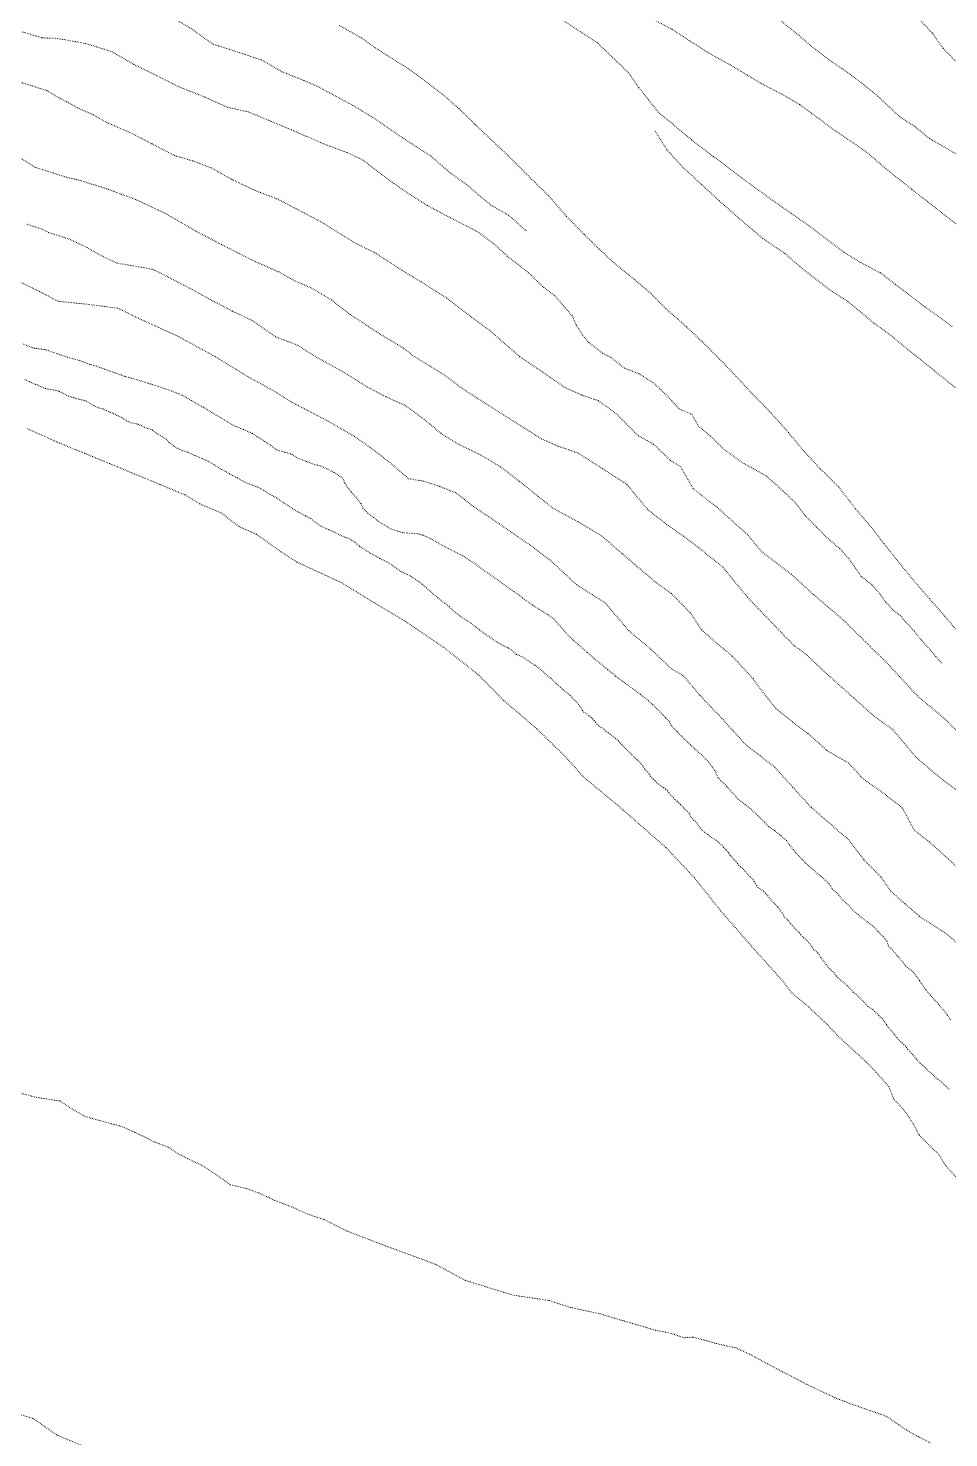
# Model space of a CAD drawing. Extents: x 682410 to 689460, y 7661803 to 7669124.
# Drawn here: x 686688.1 to 686883.4, y 7667440.4 to 7667739.6 of the extents above; entities that cross this region are included whole.
import ezdxf

# ---------------------------------------------------------------- set-up
doc = ezdxf.new("R2010")
doc.units = 0
doc.header["$MEASUREMENT"] = 0
doc.linetypes.add('DOT', pattern=[0.25, 0, -0.25])
doc.layers.add('02 TOE_Line', color=1, linetype='DOT', lineweight=20)

msp = doc.modelspace()

# ---------------------------------------------------------------- linework, layer by layer
at = {"layer": '02 TOE_Line'}
for points in [[(686793.78, 7667696.57, 4290.45), (686789.99, 7667699.93, 4290.22), (686786.22, 7667702.05, 4290.14), (686780.92, 7667706.56, 4290.25), (686777.88, 7667708.67, 4290.47), (686773.46, 7667712.49, 4290.4), (686767.54, 7667716.31, 4290.53), (686761.51, 7667720.46, 4290.65), (686757.01, 7667723.21, 4290.57), (686749.63, 7667727.15, 4290.72), (686746.52, 7667728.52, 4290.86), (686741.94, 7667730.35, 4290.8), (686737.62, 7667732.84, 4290.71), (686732.85, 7667734.43, 4290.72), (686727.31, 7667736.21, 4291.02), (686722.42, 7667739.66, 4290.71), (686719.33, 7667741.49, 4290.7), (686714.21, 7667744.23, 4290.72), (686708.4, 7667746.81, 4290.53), (686706.27, 7667747.56, 4290.65), (686700.17, 7667749.54, 4290.67), (686695.18, 7667751.44, 4290.76), (686689.87, 7667752.97, 4290.87), (686685.17, 7667754.06, 4291.2)], [(686884.19, 7667676.29, 4289.93), (686878.32, 7667680.47, 4289.76), (686875.28, 7667682.8, 4289.72), (686872.07, 7667685.23, 4289.71), (686868.87, 7667687.67, 4289.7), (686864.67, 7667689.88, 4289.54), (686861.14, 7667692.07, 4289.47), (686857.5, 7667694.83, 4289.33), (686853.86, 7667697.6, 4289.18), (686849.9, 7667700.35, 4289.26), (686845.94, 7667703.11, 4289.34), (686841.99, 7667705.98, 4289.43), (686838.05, 7667708.86, 4289.52), (686833.47, 7667712.37, 4289.64), (686828.89, 7667715.87, 4289.76), (686825.33, 7667718.82, 4289.93), (686821.78, 7667721.77, 4290.1), (686819.72, 7667724.37, 4290.36), (686817.66, 7667726.97, 4290.62), (686815.51, 7667730.11, 4290.78), (686812.16, 7667733.33, 4291.22), (686808.82, 7667736.54, 4291.67), (686805.03, 7667739, 4292.09), (686801.24, 7667741.47, 4292.51)], [(686821.19, 7667741.21, 4300.21), (686824.77, 7667739.33, 4300.22), (686828.33, 7667736.99, 4300.23), (686832.7, 7667734.19, 4300.25), (686837.03, 7667731.8, 4300.26), (686840.69, 7667729.63, 4300.27), (686843.73, 7667727.8, 4300.28), (686848.1, 7667725.54, 4300.3), (686851.87, 7667723.33, 4300.31), (686854.28, 7667721.57, 4300.14), (686859.06, 7667718.01, 4300.1), (686865.71, 7667713.5, 4300.07), (686870.5, 7667709.43, 4300.07), (686875.57, 7667705.39, 4300.17), (686880.76, 7667701.35, 4300.26), (686888.02, 7667695.62, 4300.27)], [(686846.75, 7667742.01, 4310.1), (686849.78, 7667739.58, 4310.08), (686854.89, 7667735.29, 4310.37), (686857.61, 7667733.18, 4310.26), (686861.67, 7667730.38, 4310.26), (686864.99, 7667727.94, 4310.21), (686868.4, 7667725.12, 4310.26), (686872.99, 7667720.82, 4310.21), (686876.28, 7667718.67, 4310.16), (686879.38, 7667716.15, 4310.07), (686885.09, 7667712.84, 4310.19)], [(686876.97, 7667741.76, 4320.08), (686879.93, 7667738.54, 4320.14), (686882.28, 7667735.26, 4320.1), (686885.59, 7667731.92, 4320.12)], [(686686.85, 7667738.8, 4280.95), (686691.08, 7667737.54, 4280.76), (686694.29, 7667737.42, 4280.81), (686700.2, 7667736.37, 4280.93), (686705.92, 7667734.57, 4281.07), (686710.51, 7667731.89, 4280.89), (686716.53, 7667728.95, 4280.9), (686719.96, 7667727.19, 4280.93), (686725.6, 7667724.96, 4280.82), (686730.33, 7667722.81, 4280.91), (686734.76, 7667721.84, 4280.64), (686739.71, 7667719.79, 4280.53), (686743.97, 7667718, 4280.4), (686750.63, 7667715.1, 4280.52), (686755.79, 7667713.17, 4280.76), (686759.16, 7667711.58, 4280.65), (686763.06, 7667708.56, 4280.57), (686765.7, 7667706.64, 4280.52), (686768.56, 7667704.63, 4280.52), (686772.79, 7667701.94, 4280.52), (686776.42, 7667700, 4280.75), (686780.75, 7667697.79, 4280.87), (686783.51, 7667696.32, 4280.88), (686786.84, 7667693.89, 4280.94), (686789.76, 7667691.2, 4280.81), (686794.4, 7667687.56, 4280.75), (686796.16, 7667685.79, 4280.84), (686797.52, 7667684.54, 4280.75), (686799.81, 7667682.8, 4280.8), (686802.05, 7667680.23, 4280.66), (686803.49, 7667678.57, 4280.65), (686804.42, 7667676.51, 4280.79), (686805.67, 7667674.53, 4280.77), (686807.13, 7667672.78, 4280.68), (686810.01, 7667670.57, 4280.71), (686811.82, 7667669.65, 4280.63), (686814.64, 7667667.41, 4280.52), (686817.74, 7667666.23, 4280.58), (686820.65, 7667664.36, 4280.6), (686822.4, 7667662.82, 4280.45), (686824.67, 7667660.49, 4280.4), (686826.32, 7667658.7, 4280.31), (686828.92, 7667657.62, 4280.32), (686830.34, 7667655.14, 4280.52), (686832.91, 7667652.97, 4280.46), (686835.67, 7667650.23, 4280.54), (686839.69, 7667647.32, 4280.96), (686841.99, 7667646.07, 4280.91), (686844.66, 7667644.57, 4281.01), (686847.04, 7667642.49, 4281.04), (686850.61, 7667639.14, 4280.95), (686853.03, 7667636.08, 4280.74), (686855.36, 7667633.7, 4280.57), (686857.3, 7667631.69, 4280.51), (686860.35, 7667629.08, 4280.55), (686862.21, 7667627.01, 4280.53), (686864.85, 7667623.22, 4280.14), (686867.21, 7667621.34, 4280.07), (686868.96, 7667619.31, 4279.97), (686870.07, 7667617.74, 4279.83), (686871.67, 7667616.06, 4279.7), (686873.12, 7667614.97, 4279.69), (686874.32, 7667613.5, 4279.57), (686876.19, 7667611.51, 4279.24), (686877.62, 7667609.7, 4279.24), (686879.02, 7667608.12, 4279.12), (686880.7, 7667606.21, 4279.22), (686882.01, 7667604.7, 4279.02)], [(686886.02, 7667610.66, 4278.38), (686882.61, 7667614.75, 4278.77), (686879.32, 7667618.52, 4279.17), (686876.34, 7667621.92, 4279.54), (686872.62, 7667626.49, 4279.97), (686869.65, 7667630.22, 4280.28), (686866.93, 7667633.75, 4280.59), (686863.61, 7667637.62, 4281), (686860.04, 7667642.27, 4281.63), (686856.15, 7667646.08, 4282.31), (686852.6, 7667649.89, 4282.68), (686849.41, 7667653.79, 4283.2), (686845.35, 7667658.3, 4283.73), (686841.52, 7667662.23, 4284.35), (686838.27, 7667665.74, 4284.79), (686834.68, 7667669.49, 4285.19), (686831.12, 7667673.02, 4285.78), (686827.69, 7667676.28, 4286.17), (686823.34, 7667680.11, 4286.85), (686820.15, 7667683.34, 4287.35), (686816.81, 7667686.19, 4287.77), (686812.4, 7667689.76, 4288.56), (686809.18, 7667692.77, 4289.04), (686806.1, 7667695.78, 4289.55), (686802.34, 7667699.61, 4289.92), (686798.49, 7667704.05, 4290.63), (686794.75, 7667707.73, 4291.01), (686789.85, 7667712.61, 4291.8), (686786.28, 7667715.95, 4292.12), (686782.89, 7667719.2, 4292.71), (686779.49, 7667722.52, 4293.23), (686776.34, 7667725.28, 4293.67), (686771.66, 7667728.88, 4294.42), (686768.69, 7667731.03, 4294.74), (686765.41, 7667733.08, 4295.24), (686761.68, 7667735.47, 4295.69), (686758.78, 7667737.54, 4296.05), (686753.91, 7667740.27, 4296.53)], [(686681.82, 7667729.56, 4270.36), (686688.93, 7667727.33, 4270.34), (686692.08, 7667726.32, 4270.33), (686694.62, 7667724.81, 4270.32), (686696.3, 7667723.95, 4270.31), (686698.59, 7667722.67, 4270.3), (686701.96, 7667721.16, 4270.29), (686704.75, 7667719.57, 4270.28), (686709.57, 7667717.5, 4270.26), (686714.4, 7667715.02, 4270.24), (686719.17, 7667712.55, 4270.23), (686723.05, 7667711.41, 4270.21), (686726.97, 7667709.93, 4270.2), (686731.35, 7667707.45, 4270.18), (686736.35, 7667705.1, 4270.16), (686740.86, 7667703.37, 4270.15), (686745.13, 7667701.16, 4270.13), (686750.39, 7667698.4, 4270.11), (686757.47, 7667693.98, 4270.04), (686761.67, 7667691.92, 4269.97), (686767.47, 7667688.16, 4270.14), (686771.49, 7667685.72, 4270.16), (686776.92, 7667682.28, 4270.13), (686782.22, 7667678.2, 4270.26), (686785.96, 7667675.47, 4270.23), (686792.42, 7667669.84, 4270.55), (686797.16, 7667666.66, 4270.55), (686801.99, 7667663.32, 4270.49), (686805.63, 7667661.68, 4270.33), (686809.12, 7667660.49, 4270.34), (686812.79, 7667657.8, 4270.36), (686817.58, 7667653.07, 4270.39), (686820.81, 7667651.27, 4270.41), (686824.39, 7667647.83, 4270.43), (686826.52, 7667646.53, 4270.44), (686829.26, 7667641.77, 4270.47), (686834.32, 7667637.88, 4270.54), (686836.15, 7667636.18, 4270.48), (686840.63, 7667632.16, 4270.47), (686843.78, 7667628.41, 4270.47), (686850.01, 7667623.67, 4270.46), (686854.71, 7667619.4, 4270.46), (686861.12, 7667613.9, 4270.45), (686870.58, 7667604.58, 4270.44), (686876.79, 7667597.83, 4270.43), (686882.9, 7667592.71, 4270.42), (686886.13, 7667589.35, 4270.42)], [(686821.14, 7667717.74, 4289.8), (686823.61, 7667713.79, 4289.41), (686827.12, 7667709.96, 4288.73), (686831.06, 7667706.35, 4288.18), (686834.76, 7667702.91, 4287.47), (686838.78, 7667699.36, 4286.8), (686843.95, 7667694.96, 4286.13), (686848.68, 7667691.75, 4285.55), (686852.67, 7667688.3, 4284.9), (686858.12, 7667684.08, 4284.27), (686862.19, 7667681.46, 4283.67), (686867.72, 7667676.84, 4283.01), (686870.86, 7667674.57, 4282.43), (686875.99, 7667670.4, 4281.94), (686880.38, 7667666.87, 4281.52), (686884.78, 7667663.35, 4281.1)], [(686885.46, 7667577.53, 4260.91), (686881.05, 7667580.94, 4261.06), (686876.58, 7667584.74, 4260.68), (686871.46, 7667590.79, 4260.71), (686867.27, 7667593.82, 4260.69), (686863.2, 7667597.47, 4260.59), (686857.5, 7667602.57, 4260.6), (686853.26, 7667606.57, 4260.37), (686850.63, 7667608.51, 4260.37), (686846.37, 7667612.88, 4260.34), (686840.72, 7667618.8, 4260.23), (686835.41, 7667625.28, 4260.14), (686830.3, 7667629.35, 4260.12), (686827.17, 7667631.75, 4260.1), (686823.63, 7667634.19, 4260.09), (686819.49, 7667637.47, 4260.06), (686815.12, 7667642.75, 4260.88), (686809.93, 7667646.09, 4260.86), (686804.73, 7667649.43, 4260.84), (686800.64, 7667650.82, 4260.82), (686797.03, 7667652.4, 4260.81), (686791.13, 7667656.13, 4260.79), (686788.19, 7667657.98, 4260.78), (686783.23, 7667661.13, 4260.76), (686779.78, 7667663.4, 4260.75), (686776.74, 7667665.75, 4260.73), (686773.31, 7667667.88, 4260.72), (686769.53, 7667670.22, 4260.71), (686767.71, 7667671.71, 4260.69), (686762.63, 7667674.72, 4260.62), (686756.43, 7667678.8, 4260.61), (686752.49, 7667681.89, 4261.06), (686748.06, 7667684.51, 4260.77), (686744.71, 7667685.91, 4260.7), (686741.17, 7667687.9, 4260.73), (686736.12, 7667690.11, 4260.71), (686732.61, 7667691.89, 4260.71), (686729.1, 7667693.67, 4260.71), (686726.38, 7667695.09, 4260.61), (686723.66, 7667696.51, 4260.51), (686720.38, 7667698.42, 4260.48), (686717.1, 7667700.32, 4260.46), (686714.01, 7667701.77, 4260.52), (686710.92, 7667703.22, 4260.59), (686707.8, 7667704.37, 4260.61), (686704.69, 7667705.52, 4260.63), (686701.5, 7667706.51, 4260.68), (686698.31, 7667707.5, 4260.74), (686696.17, 7667707.94, 4260.71), (686689.58, 7667710.05, 4260.51), (686685.16, 7667712.84, 4260.64)], [(686886.03, 7667560.71, 4250.66), (686883.28, 7667563.3, 4250.76), (686879.28, 7667566.89, 4250.96), (686876.12, 7667569.33, 4250.9), (686873.57, 7667574.08, 4251.09), (686869.81, 7667577.03, 4251.11), (686865.25, 7667580.24, 4251.01), (686862.21, 7667583.57, 4251.12), (686857.59, 7667586.26, 4250.85), (686853.54, 7667589.9, 4250.93), (686850.27, 7667592.32, 4250.71), (686846.73, 7667595.22, 4250.63), (686844.01, 7667598.58, 4250.77), (686841.9, 7667601.52, 4250.77), (686837.5, 7667606.29, 4250.73), (686834.26, 7667608.97, 4250.58), (686830.99, 7667611.86, 4250.58), (686828.59, 7667615.49, 4250.87), (686824.54, 7667619.61, 4250.94), (686821.22, 7667621.99, 4250.76), (686820.15, 7667622.93, 4250.68), (686816.92, 7667625.67, 4250.52), (686814.16, 7667628.03, 4250.37), (686809.65, 7667631.91, 4250.26), (686804.62, 7667634.89, 4250.32), (686799.39, 7667637.72, 4250.06), (686796.25, 7667640.26, 4250.27), (686792.28, 7667643.42, 4250.39), (686788.21, 7667646.53, 4250.57), (686784.04, 7667649.03, 4250.46), (686779.36, 7667651.28, 4250.42), (686775.63, 7667653.6, 4250.42), (686772.1, 7667656.57, 4250.63), (686767.93, 7667659.59, 4250.86), (686763.9, 7667661.39, 4250.73), (686759.98, 7667663.46, 4250.59), (686754.85, 7667666.68, 4250.53), (686749.32, 7667669.71, 4250.45), (686745.19, 7667672.33, 4250.56), (686740.55, 7667674.09, 4250.58), (686735.64, 7667677.55, 4250.49), (686731.4, 7667679.54, 4250.48), (686726.69, 7667682, 4250.59), (686722.34, 7667684.42, 4250.68), (686714.59, 7667688.38, 4250.55), (686710.53, 7667689.12, 4250.51), (686706.96, 7667689.71, 4250.46), (686703.7, 7667691.24, 4250.34), (686700.59, 7667693, 4250.2), (686696.78, 7667694.83, 4250.18), (686692.43, 7667696.19, 4250.15), (686690.99, 7667696.95, 4250.4), (686687.63, 7667698.04, 4250.47)], [(686683.54, 7667687.02, 4240.4), (686689.82, 7667684.04, 4240.4), (686694.47, 7667681.61, 4240.39), (686700.76, 7667680.97, 4240.39), (686707.12, 7667680.15, 4240.38), (686710.18, 7667678.64, 4240.38), (686712.89, 7667677.36, 4240.38), (686719.83, 7667674.21, 4240.37), (686727.8, 7667669.85, 4240.51), (686734.86, 7667665.52, 4240.47), (686739.82, 7667662.82, 4240.63), (686744.19, 7667660.11, 4240.51), (686751.87, 7667656.09, 4240.42), (686757.29, 7667652.94, 4240.44), (686760.67, 7667650.58, 4240.54), (686764.85, 7667647.37, 4240.38), (686768.81, 7667643.95, 4240.46), (686771.93, 7667643.46, 4240.68), (686775.46, 7667642.3, 4240.58), (686779, 7667640.89, 4240.31), (686782.25, 7667638.27, 4240.3), (686788.09, 7667634.35, 4240.32), (686794.65, 7667629.82, 4240.27), (686798.78, 7667626.74, 4240.37), (686804.49, 7667621.41, 4240.26), (686810.49, 7667617.63, 4240.44), (686815.56, 7667611.66, 4240.34), (686820.19, 7667607.79, 4240.36), (686824.52, 7667603.66, 4240.27), (686827.18, 7667602.1, 4240.21), (686830.62, 7667597.95, 4240.09), (686835.3, 7667593.08, 4240.08), (686837.79, 7667590.32, 4240.1), (686840.28, 7667587.55, 4240.13), (686843.39, 7667585.13, 4240.1), (686846.5, 7667582.7, 4240.08), (686850.38, 7667578.43, 4240.19), (686854.25, 7667574.17, 4240.3), (686858.19, 7667570.76, 4240.41), (686862.14, 7667567.35, 4240.52), (686865.41, 7667563.08, 4240.04), (686869.1, 7667559.33, 4240.13), (686871.13, 7667556.38, 4240.23), (686874.16, 7667553.72, 4240.09), (686877.2, 7667551.06, 4239.96), (686883.06, 7667547.26, 4240.12), (686886.85, 7667543.97, 4240.14)], [(686687.03, 7667672.53, 4230.16), (686689.47, 7667671.61, 4230.11), (686691.68, 7667671.37, 4230.16), (686694.39, 7667670.43, 4230.18), (686696.44, 7667669.73, 4230.12), (686699.05, 7667669.03, 4229.94), (686701.19, 7667668.21, 4230.04), (686702.54, 7667667.85, 4230.11), (686703.9, 7667667.36, 4230.19), (686708.61, 7667665.67, 4230.4), (686711.65, 7667664.83, 4230.47), (686714.09, 7667664.03, 4230.46), (686716.46, 7667663.28, 4230.41), (686718.57, 7667662.55, 4230.39), (686720.77, 7667661.7, 4230.23), (686722.68, 7667660.57, 4230.16), (686724.51, 7667659.51, 4230.11), (686725.2, 7667659.15, 4230.07), (686731.79, 7667655.19, 4230.16), (686734.27, 7667654.21, 4230.08), (686735.66, 7667653.52, 4230.02), (686736.77, 7667652.84, 4230.07), (686738.26, 7667651.88, 4230.18), (686739.6, 7667651.02, 4230.09), (686740.74, 7667650.08, 4230.11), (686742.71, 7667649.54, 4230.31), (686744.11, 7667649.11, 4230.38), (686745.27, 7667648.31, 4230.43), (686747.1, 7667647.63, 4230.5), (686748.42, 7667647.12, 4230.58), (686750.4, 7667646.57, 4230.58), (686753.03, 7667645.26, 4230.64), (686754.79, 7667644.14, 4230.69), (686755.28, 7667643.03, 4230.76), (686756.11, 7667641.79, 4230.72), (686756.64, 7667641.11, 4230.69), (686757.77, 7667639.88, 4230.61), (686758.73, 7667638.66, 4230.52), (686759.11, 7667637.73, 4230.58), (686760.15, 7667636.65, 4230.55), (686761.41, 7667635.68, 4230.42), (686762.44, 7667634.89, 4230.34), (686763.64, 7667634.15, 4230.4), (686765.08, 7667633.26, 4230.42), (686767.57, 7667632.5, 4230.33), (686768.58, 7667632.42, 4230.89), (686770.68, 7667632.3, 4230.43), (686771.9, 7667631.97, 4230.46), (686773.5, 7667631.19, 4230.5), (686775.1, 7667630.31, 4230.61), (686776.02, 7667629.76, 4230.48), (686780.29, 7667627.6, 4230.64), (686782.96, 7667625.86, 4230.57), (686785.59, 7667623.94, 4230.47), (686788.46, 7667621.91, 4230.39), (686791.2, 7667619.97, 4230.24), (686793.06, 7667618.59, 4230.45), (686795.17, 7667617.09, 4230.42), (686796.53, 7667616.21, 4230.33), (686798.44, 7667615.04, 4230.35), (686799.62, 7667614.2, 4230.39), (686800.26, 7667613.43, 4230.46), (686802.83, 7667610.55, 4230.5), (686803.76, 7667609.69, 4230.54), (686806.77, 7667607.04, 4230.33), (686808.23, 7667605.75, 4230.34), (686809.88, 7667604.41, 4230.41), (686811.07, 7667603.4, 4230.44), (686812.15, 7667602.57, 4230.5), (686812.76, 7667602.03, 4230.55), (686814.29, 7667600.91, 4230.59), (686817.99, 7667598.21, 4230.73), (686819.75, 7667596.78, 4230.71), (686820.66, 7667595.95, 4230.75), (686822.16, 7667594.48, 4230.67), (686822.84, 7667593.75, 4230.67), (686823.42, 7667593.15, 4230.64), (686824.17, 7667592.35, 4230.56), (686824.59, 7667591.5, 4230.54), (686825.29, 7667590.79, 4230.52), (686825.84, 7667590.19, 4230.52), (686826.64, 7667589.38, 4230.5), (686827.37, 7667588.69, 4230.54), (686828.04, 7667588.02, 4230.57), (686828.67, 7667587.38, 4230.58), (686829.52, 7667586.61, 4230.57), (686830.62, 7667585.67, 4230.5), (686831.41, 7667584.91, 4230.56), (686832.16, 7667584.16, 4230.52), (686833, 7667583.14, 4230.51), (686833.31, 7667582.64, 4230.52), (686833.87, 7667581.91, 4230.43), (686834.47, 7667580.49, 4230.34), (686836.25, 7667578.71, 4230.19), (686837.63, 7667577.17, 4230.23), (686838.76, 7667575.92, 4230.21), (686840.22, 7667574.79, 4230.21), (686841.57, 7667573.72, 4230.25), (686843.01, 7667572.33, 4230.18), (686844.4, 7667570.98, 4230.17), (686845.25, 7667570.07, 4230.22), (686846.63, 7667569.16, 4230.27), (686847.88, 7667568.11, 4230.35), (686848.98, 7667567.14, 4230.3), (686849.69, 7667566.18, 4230.36), (686850.4, 7667565.25, 4230.36), (686850.99, 7667564.48, 4230.28), (686851.75, 7667563.76, 4230.21), (686852.31, 7667563.15, 4230.24), (686853.12, 7667562.34, 4230.3), (686853.8, 7667561.65, 4230.29), (686856.35, 7667559.54, 4230.48), (686858.06, 7667557.94, 4230.49), (686858.78, 7667556.84, 4230.46), (686860.13, 7667555.54, 4230.53), (686860.97, 7667554.49, 4230.52), (686862.33, 7667553.26, 4230.46), (686863.03, 7667552.41, 4230.45), (686864.23, 7667551.42, 4230.45), (686864.97, 7667550.76, 4230.47), (686866.34, 7667549.74, 4230.47), (686867.46, 7667548.91, 4230.47), (686868.49, 7667547.78, 4230.49), (686869.56, 7667546.71, 4230.59), (686870.34, 7667545.71, 4230.64), (686870.65, 7667544.7, 4230.59), (686871.66, 7667543.7, 4230.65), (686872.64, 7667542.57, 4230.69), (686873.53, 7667541.48, 4230.71), (686874.34, 7667540.5, 4230.69), (686875.91, 7667539.22, 4230.71), (686877.26, 7667537.37, 4230.71), (686878.55, 7667535.47, 4230.62), (686879.53, 7667534.34, 4230.57), (686880.47, 7667533.24, 4230.58), (686881.28, 7667532.43, 4230.56), (686883.18, 7667530.05, 4230.41), (686883.87, 7667529, 4230.44)], [(686883.49, 7667514.35, 4220.35), (686882.82, 7667515.02, 4220.34), (686882.31, 7667515.45, 4220.33), (686881.25, 7667516.43, 4220.36), (686881.01, 7667516.52, 4220.36), (686880.06, 7667517.46, 4220.38), (686879.28, 7667518.13, 4220.35), (686878.49, 7667518.87, 4220.35), (686877.97, 7667519.36, 4220.36), (686877.36, 7667519.86, 4220.37), (686876.52, 7667520.81, 4220.39), (686875.79, 7667521.69, 4220.45), (686874.84, 7667522.71, 4220.45), (686874.69, 7667522.88, 4220.44), (686874.26, 7667523.51, 4220.47), (686873.87, 7667523.88, 4220.45), (686873.56, 7667524.2, 4220.47), (686873, 7667524.63, 4220.41), (686872.42, 7667525.3, 4220.38), (686871.87, 7667526.05, 4220.4), (686870.69, 7667527.4, 4220.48), (686870.23, 7667528.06, 4220.53), (686869.82, 7667528.66, 4220.66), (686869.36, 7667529.27, 4220.64), (686868.9, 7667529.68, 4220.57), (686868.54, 7667530.09, 4220.6), (686867.73, 7667530.88, 4220.59), (686867.26, 7667531.3, 4220.58), (686866.29, 7667531.91, 4220.49), (686864.65, 7667533.68, 4220.52), (686863.16, 7667534.96, 4220.5), (686861.85, 7667536.4, 4220.58), (686859.92, 7667538, 4220.56), (686859.54, 7667538.41, 4220.55), (686859.1, 7667539.03, 4220.57), (686858.38, 7667539.68, 4220.61), (686857.4, 7667540.81, 4220.71), (686856.29, 7667542.3, 4220.79), (686855.61, 7667543.34, 4220.7), (686854.76, 7667544.05, 4220.63), (686853.73, 7667545.53, 4220.54), (686853.01, 7667546.22, 4220.53), (686852.61, 7667546.55, 4220.52), (686851.98, 7667547.19, 4220.42), (686851.71, 7667547.59, 4220.38), (686850.77, 7667548.55, 4220.33), (686850.48, 7667548.84, 4220.35), (686849.84, 7667549.54, 4220.28), (686849.26, 7667550.28, 4220.22), (686848.68, 7667550.72, 4220.39), (686848.04, 7667551.87, 4220.3), (686847.66, 7667552.36, 4220.23), (686847.16, 7667553.06, 4220.2), (686846.47, 7667553.72, 4220.18), (686845.95, 7667554.21, 4220.25), (686845.51, 7667554.79, 4220.2), (686845.07, 7667555.4, 4220.21), (686844.53, 7667556, 4220.2), (686844.14, 7667556.39, 4220.22), (686843, 7667557.2, 4220.22), (686842.64, 7667557.63, 4220.22), (686842.36, 7667558.05, 4220.21), (686842.16, 7667558.45, 4220.21), (686841.92, 7667558.8, 4220.24), (686841.28, 7667559.51, 4220.22), (686841.03, 7667559.77, 4220.24), (686840.55, 7667560.2, 4220.25), (686840.17, 7667560.71, 4220.23), (686839.92, 7667561.01, 4220.22), (686839.23, 7667561.57, 4220.18), (686838.87, 7667561.93, 4220.19), (686838.59, 7667562.29, 4220.19), (686838.21, 7667562.74, 4220.23), (686837.82, 7667563.19, 4220.2), (686837.34, 7667563.66, 4220.22), (686837, 7667564.06, 4220.24), (686836.77, 7667564.5, 4220.26), (686836.15, 7667565.17, 4220.26), (686835.64, 7667565.75, 4220.2), (686835.12, 7667566.26, 4220.22), (686834.68, 7667566.7, 4220.22), (686834.08, 7667567.24, 4220.2), (686833.18, 7667567.76, 4220.17), (686832.69, 7667568.1, 4220.17), (686832.27, 7667568.46, 4220.15), (686831.52, 7667568.96, 4220.13), (686831.01, 7667569.43, 4220.15), (686830.72, 7667569.77, 4220.12), (686830.3, 7667570.32, 4220.15), (686829.94, 7667570.92, 4220.13), (686829.34, 7667571.5, 4220.14), (686828.91, 7667571.93, 4220.17), (686828.71, 7667572.23, 4220.17), (686828.35, 7667572.99, 4220.19), (686827.29, 7667573.85, 4220.4), (686827.11, 7667574.27, 4220.13), (686826.49, 7667574.76, 4220.2), (686826.15, 7667575.15, 4220.13), (686825.78, 7667575.5, 4220.18), (686825.3, 7667575.89, 4220.16), (686825.02, 7667576.18, 4220.22), (686824.52, 7667576.7, 4220.22), (686824.01, 7667577.34, 4220.19), (686823.74, 7667577.69, 4220.19), (686823.34, 7667578.03, 4220.19), (686822.87, 7667578.38, 4220.24), (686822.25, 7667578.79, 4220.27), (686821.43, 7667579.49, 4220.24), (686821.08, 7667579.89, 4220.24), (686820.7, 7667580.21, 4220.23), (686820.11, 7667580.83, 4220.23), (686819.83, 7667581.23, 4220.2), (686819.45, 7667581.73, 4220.22), (686818.9, 7667582.35, 4220.19), (686818.49, 7667583.01, 4220.17), (686818.09, 7667583.52, 4220.21), (686817.63, 7667584.01, 4220.2), (686817.27, 7667584.31, 4220.22), (686816.79, 7667584.78, 4220.19), (686816.08, 7667585.45, 4220.19), (686815.84, 7667585.68, 4220.18), (686815.36, 7667586.2, 4220.23), (686814.71, 7667586.86, 4220.21), (686814.45, 7667587.05, 4220.2), (686814.09, 7667587.49, 4220.21), (686813.66, 7667587.92, 4220.23), (686813.38, 7667588.29, 4220.24), (686812.74, 7667588.77, 4220.27), (686811.61, 7667589.73, 4220.25), (686811.15, 7667590.06, 4220.27), (686810.61, 7667590.38, 4220.3), (686810.17, 7667590.83, 4220.25), (686809.71, 7667591.17, 4220.2), (686809.15, 7667591.58, 4220.24), (686808.79, 7667591.84, 4220.23), (686808.45, 7667592.25, 4220.24), (686808.19, 7667592.61, 4220.28), (686807.86, 7667592.98, 4220.31), (686807.48, 7667593.36, 4220.35), (686806.97, 7667593.72, 4220.34), (686806.4, 7667594.21, 4220.33), (686806.01, 7667594.41, 4220.34), (686805.66, 7667594.74, 4220.33), (686805.39, 7667595.29, 4220.37), (686805.11, 7667595.68, 4220.4), (686804.72, 7667596.32, 4220.41), (686804.14, 7667596.83, 4220.51), (686803.07, 7667598.01, 4220.42), (686802.24, 7667598.65, 4220.36), (686801.63, 7667599.13, 4220.29), (686800.98, 7667599.74, 4220.28), (686800.14, 7667600.49, 4220.38), (686798.94, 7667601.62, 4220.38), (686798.33, 7667602.07, 4220.39), (686797.34, 7667603.03, 4220.43), (686796.31, 7667603.91, 4220.44), (686795.61, 7667604.38, 4220.48), (686794.74, 7667604.91, 4220.48), (686793.91, 7667605.48, 4220.51), (686793.05, 7667606.11, 4220.48), (686791.66, 7667606.67, 4220.29), (686790.93, 7667607.38, 4220.36), (686789.9, 7667608.05, 4220.26), (686788.63, 7667608.66, 4220.23), (686787.78, 7667609.11, 4220.27), (686786.01, 7667610.36, 4220.27), (686784.8, 7667611.19, 4220.28), (686783.81, 7667611.94, 4220.31), (686783.01, 7667612.54, 4220.3), (686781.97, 7667613.36, 4220.24), (686781, 7667613.96, 4220.25), (686779.65, 7667614.85, 4220.17), (686778.29, 7667615.91, 4220.24), (686777.44, 7667616.83, 4220.26), (686776.46, 7667617.57, 4220.3), (686775.66, 7667618.17, 4220.24), (686774.99, 7667618.67, 4220.24), (686773.96, 7667619.52, 4220.52), (686773.26, 7667620.25, 4220.33), (686772.63, 7667620.76, 4220.26), (686771.67, 7667621.54, 4220.24), (686770.9, 7667622.16, 4220.25), (686769.31, 7667623.24, 4220.51), (686767.18, 7667624.26, 4220.36), (686766.27, 7667624.93, 4220.38), (686765.17, 7667625.72, 4220.38), (686764.07, 7667626.35, 4220.51), (686762.69, 7667627.06, 4220.52), (686761.74, 7667627.56, 4220.48), (686759.97, 7667628.56, 4220.47), (686759.39, 7667628.97, 4220.41), (686758.38, 7667629.62, 4220.43), (686757.39, 7667630.5, 4220.39), (686756.19, 7667631.23, 4220.4), (686755.28, 7667631.56, 4220.38), (686754.31, 7667631.98, 4220.4), (686753.05, 7667632.61, 4220.39), (686751.87, 7667633.12, 4220.43), (686750.17, 7667633.91, 4220.39), (686748.96, 7667634.73, 4220.34), (686748.06, 7667635.5, 4220.4), (686746.93, 7667636.07, 4220.43), (686745.46, 7667636.84, 4220.35), (686744.18, 7667637.58, 4220.37), (686743.1, 7667638.35, 4220.44), (686742.27, 7667638.81, 4220.43), (686740.83, 7667639.86, 4220.47), (686739.35, 7667640.65, 4220.41), (686738, 7667641.54, 4220.5), (686736.73, 7667642.21, 4220.55), (686734.15, 7667643.18, 4220.64), (686732.43, 7667644.15, 4220.6), (686730.8, 7667644.97, 4220.65), (686730.06, 7667645.45, 4220.53), (686728.81, 7667646.07, 4220.55), (686727.57, 7667646.91, 4220.67), (686726.37, 7667647.62, 4220.76), (686724.86, 7667648.3, 4220.71), (686723.35, 7667648.93, 4220.7), (686721.95, 7667649.57, 4220.82), (686720.92, 7667649.9, 4220.79), (686719.71, 7667650.44, 4220.81), (686718.91, 7667650.94, 4220.88), (686717.93, 7667651.73, 4220.9), (686717.36, 7667652.34, 4220.92), (686716.52, 7667652.9, 4220.98), (686715.39, 7667653.55, 4221.07), (686714.44, 7667654.31, 4221.03), (686713.45, 7667654.6, 4220.99), (686711.4, 7667655.52, 4220.81), (686709.99, 7667655.81, 4220.69), (686708.98, 7667656.25, 4220.7), (686707.89, 7667656.94, 4220.64), (686706.93, 7667657.4, 4220.56), (686706.29, 7667657.72, 4220.58), (686705.46, 7667658.1, 4220.55), (686704.68, 7667658.4, 4220.38), (686703.89, 7667658.8, 4220.37), (686703.1, 7667658.97, 4220.43), (686702.01, 7667659.47, 4220.51), (686700.82, 7667660.17, 4220.47), (686700.14, 7667660.54, 4220.54), (686699.1, 7667660.78, 4220.47), (686698.43, 7667660.94, 4220.38), (686697.74, 7667661.16, 4220.31), (686696.63, 7667661.47, 4220.37), (686694.57, 7667662.56, 4220.34), (686691.69, 7667663.14, 4220.33), (686689.57, 7667664.02, 4220.32), (686688.84, 7667664.3, 4220.33), (686688.4, 7667664.56, 4220.3), (686687.22, 7667665.07, 4220.29)], [(686687.93, 7667654.56, 4210.45), (686694.77, 7667651.51, 4210.6), (686700.07, 7667649.34, 4210.56), (686705.37, 7667647.17, 4210.52), (686710.72, 7667644.94, 4210.57), (686716.07, 7667642.72, 4210.61), (686721.42, 7667640.5, 4210.65), (686724.51, 7667638.6, 4210.64), (686729.02, 7667636.72, 4210.71), (686732.83, 7667633.78, 4210.65), (686736.52, 7667632.18, 4210.65), (686741.79, 7667628.39, 4210.66), (686745.17, 7667626.23, 4210.66), (686754.69, 7667621.82, 4210.83), (686761.48, 7667617.65, 4210.87), (686768.28, 7667613.57, 4210.67), (686776.32, 7667608.09, 4210.58), (686783.54, 7667602.42, 4210.57), (686789.05, 7667596.83, 4210.38), (686796, 7667590.88, 4210.51), (686802.06, 7667584.97, 4210.62), (686805.99, 7667580.56, 4210.73), (686811.1, 7667576.37, 4210.73), (686814.35, 7667573.62, 4210.97), (686823.38, 7667565.69, 4211.06), (686829.48, 7667559.23, 4211.03), (686835.09, 7667552.15, 4210.81), (686841.68, 7667544.59, 4210.71), (686848.25, 7667537.27, 4210.24), (686850.15, 7667534.8, 4210.16), (686853.06, 7667532.4, 4210.21), (686857.64, 7667528.12, 4210.23), (686860.06, 7667525.51, 4210.27), (686865.97, 7667520.1, 4210.48), (686868.07, 7667517.91, 4210.7), (686870.77, 7667514.85, 4210.89), (686871.72, 7667512.35, 4210.7), (686874.05, 7667509.8, 4210.92), (686875.97, 7667506.91, 4210.92), (686877.16, 7667504.57, 4210.69), (686881.41, 7667500.4, 4210.7), (686882.72, 7667498.21, 4210.53), (686884.99, 7667495.65, 4210.63)], [(686879.49, 7667439.3, 4210.42), (686876.94, 7667440.63, 4210.36), (686874.38, 7667442.03, 4210.21), (686872.82, 7667443.11, 4210.18), (686870.25, 7667444.9, 4210.15), (686864.38, 7667446.96, 4210.32), (686861.28, 7667448.08, 4210.43), (686859.12, 7667448.93, 4210.7), (686853.21, 7667451.76, 4210.48), (686848.18, 7667454.37, 4210.78), (686844.96, 7667456.06, 4210.77), (686841.52, 7667457.94, 4210.78), (686838.29, 7667459.43, 4210.99), (686835.22, 7667460.12, 4210.67), (686834.1, 7667460.37, 4210.68), (686831.7, 7667461.06, 4210.7), (686829.1, 7667461.74, 4210.61), (686827.27, 7667461.59, 4210.85), (686824.4, 7667462.56, 4210.66), (686821.2, 7667463.18, 4210.5), (686819.39, 7667463.74, 4210.46), (686814.23, 7667465.23, 4210.45), (686809.45, 7667466.68, 4210.45), (686803.14, 7667468.02, 4210.45), (686798.63, 7667469.5, 4210.44), (686791, 7667470.64, 4210.44), (686780.89, 7667473.74, 4210.44), (686774.5, 7667477.21, 4210.43), (686764.01, 7667481.07, 4210.43), (686755.68, 7667484.27, 4210.42), (686750.84, 7667486.71, 4210.42), (686747.32, 7667487.87, 4210.42), (686744.03, 7667489.37, 4210.41), (686740.29, 7667490.79, 4210.41), (686737.06, 7667492.34, 4210.41), (686734.19, 7667493.34, 4210.41), (686730.97, 7667494.07, 4210.41), (686727.89, 7667496.3, 4210.4), (686724.89, 7667498.22, 4210.4), (686721.88, 7667499.63, 4210.4), (686719.69, 7667500.77, 4210.4), (686717.96, 7667501.99, 4210.4), (686714.96, 7667503.12, 4210.4), (686713.06, 7667504.1, 4210.4), (686710.67, 7667505.23, 4210.39), (686709.18, 7667505.86, 4210.39), (686708.19, 7667506.37, 4210.39), (686700.21, 7667508.54, 4210.39), (686697.79, 7667509.93, 4210.39), (686694.77, 7667511.86, 4210.39), (686689.86, 7667512.63, 4210.38), (686682.31, 7667514.55, 4210.38)], [(686682.98, 7667446.37, 4157.6), (686689.17, 7667444.44, 4158.17), (686694.22, 7667440.92, 4159.45), (686707.29, 7667435.46, 4162.4)]]:
    msp.add_polyline3d(points, dxfattribs=at)

doc.saveas('drawing.dxf')
